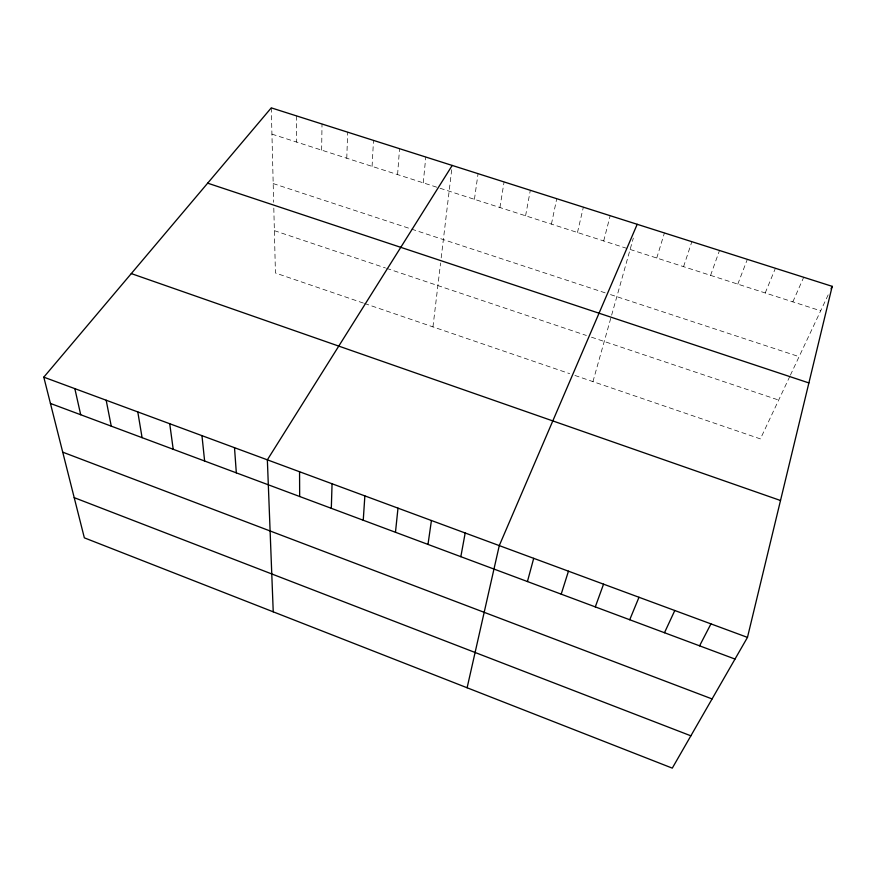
<?xml version="1.0" encoding="UTF-8"?>
<svg xmlns="http://www.w3.org/2000/svg" width="876" height="876" viewBox="0 0 876 876"><rect width="100%" height="100%" fill="white"/><g stroke="black" fill="none" stroke-linecap="round" stroke-linejoin="round"><path stroke-width="0.66" stroke-dasharray="4.38 3.29" d="M321.645 150.135L322.018 124.02M346.776 158.227L347.662 132.177M372.081 166.374L373.505 140.401M397.584 174.587L399.544 148.679M423.261 182.854L425.78 157.034M432.963 326.89L440.584 262.986M441.186 257.883L452.049 166.79M474.431 199.323L478.055 173.667M499.911 207.535L504.083 181.945M525.578 215.792L530.319 190.289M551.431 224.114L556.742 198.699M577.47 232.501L583.361 207.174M603.695 240.944L610.178 215.704M592.942 381.618L633.304 238.141M656.737 258.026L664.424 232.961M683.554 266.665L691.854 241.688M710.578 275.36L719.503 250.481M737.789 284.12L747.348 259.351M765.219 292.956L775.413 268.275M792.846 301.848L803.697 277.276M789.834 376.362L760.401 438.898L572.225 374.534M790.393 375.158L828.74 293.679M271.943 134.127L438.788 187.847M440.08 188.263L627.61 248.642M630.118 249.452L820.681 310.816M273.181 183.566L605.447 292.934M610.517 294.599L799.098 356.663M274.374 230.651L385.429 267.957M386.666 268.374L586.372 335.464M591.475 337.183L778.676 400.069M363.321 303.063L275.436 273.005L273.794 207.513M364.569 303.49L569.641 373.647M271.275 107.868L273.662 202.29M296.548 115.917L296.701 142.098"/><path stroke-width="1.31" d="M331.314 508.321L332.059 483.76M363.244 520.245L364.865 495.893M395.47 532.279L397.989 508.146M427.992 544.423L431.43 520.508M460.831 556.687L465.189 532.991M467.116 687.759L499.276 545.606L637.202 224.3M747.469 637.389L832.2 286.342L271.275 107.868L43.8 377.162L84.348 537.842L672.286 768.132L747.469 637.389L43.8 377.162M527.429 581.554L533.703 558.33M561.198 594.158L568.458 571.185M595.297 606.893L603.553 584.161M629.724 619.748L638.998 597.268M664.479 632.724L674.805 610.506M831.05 288.795L832.2 286.342M699.574 645.831L710.951 623.876M452.202 165.444L267.355 459.834L273.235 611.82M207.678 183.172L808.887 382.932M131.291 273.586L780.505 500.503M50.436 403.442L735.008 659.059M62.722 452.158L712.078 698.938M74.208 497.645L690.868 735.818M74.843 388.637L80.701 414.742M106.171 400.222L111.252 426.152M137.795 411.928L142.087 437.671M169.725 423.732L173.207 449.289M201.962 435.646L204.623 461.017M234.505 447.691L236.323 472.854M299.559 471.748L299.669 496.506"/></g></svg>
